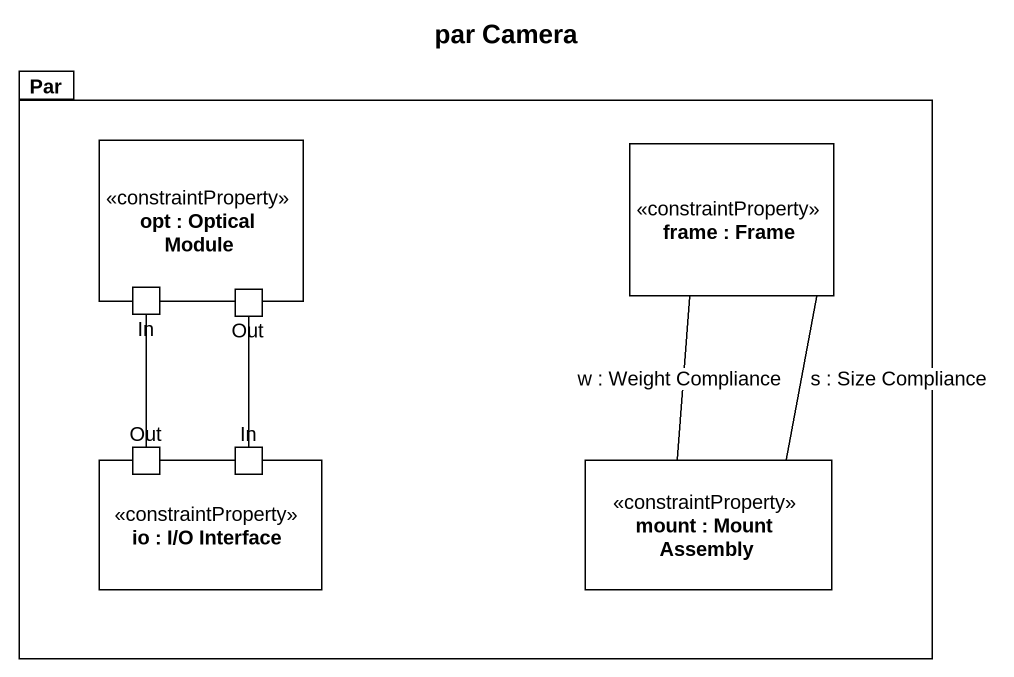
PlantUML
@startuml
title par Camera
package "Par" as Par_ {
  rectangle "opt : Optical Module" as opt_Optical_Module <<constraintProperty>> {
    port In
    port Out
  }
  rectangle "frame : Frame" as frame_Frame <<constraintProperty>>
  rectangle "io : I/O Interface" as io_I_O_Interface <<constraintProperty>> {
    port "Out" as Out_2
    port "In" as In_2
  }
  rectangle "mount : Mount Assembly" as mount_Mount_Assembly <<constraintProperty>>
}
Out -- In_2
Out_2 -up- In
mount_Mount_Assembly -up- frame_Frame : w : Weight Compliance
mount_Mount_Assembly -up- frame_Frame : s : Size Compliance
@enduml
